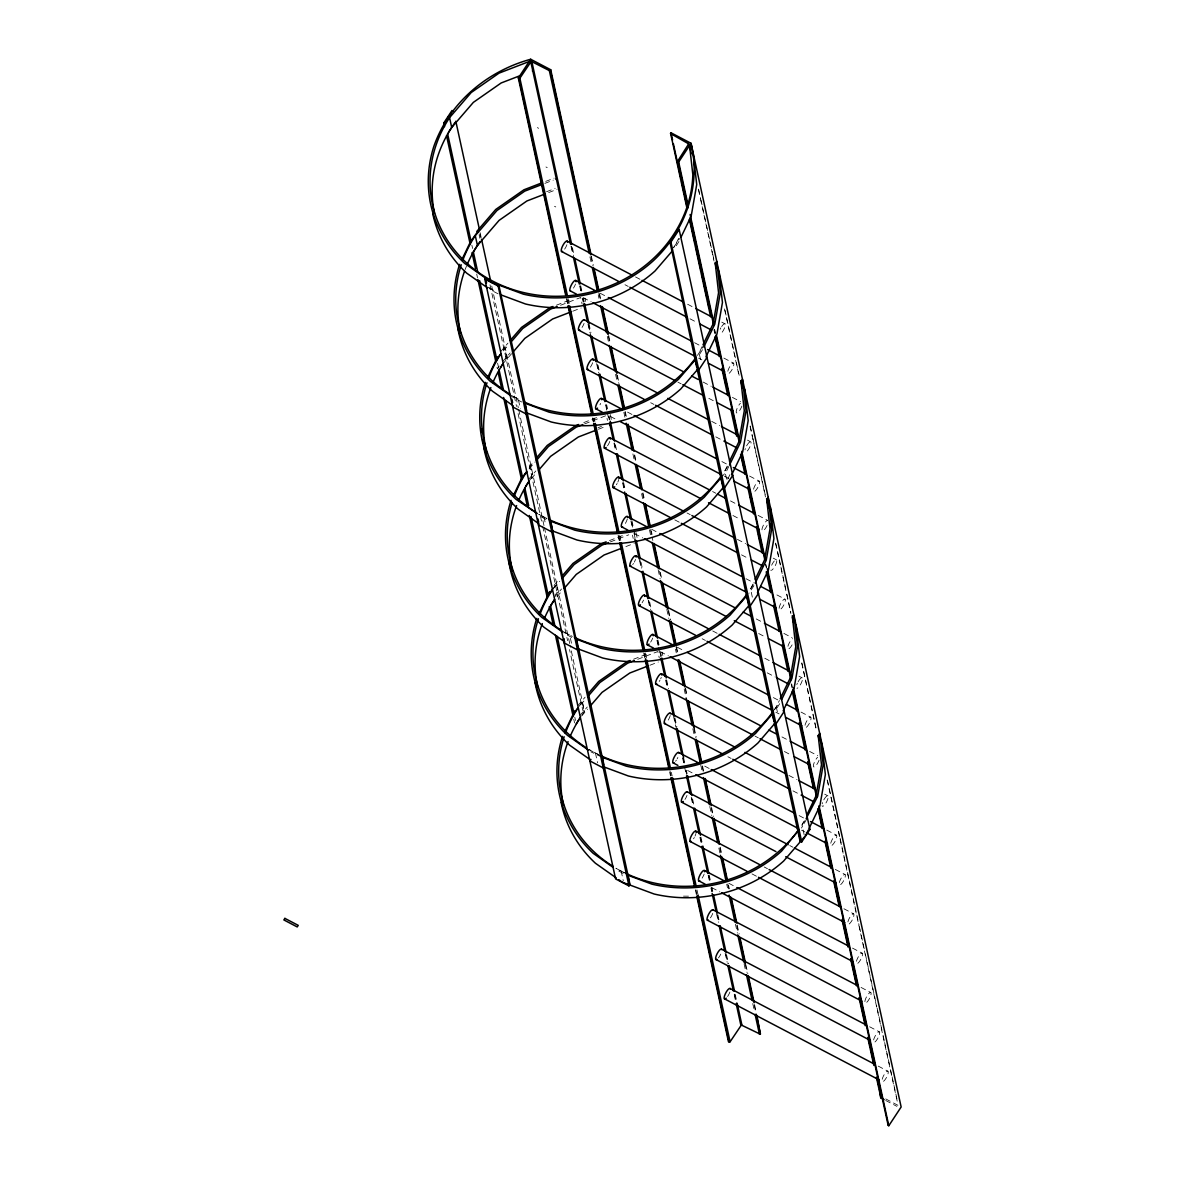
<?xml version="1.0" encoding="UTF-8"?>
<svg xmlns="http://www.w3.org/2000/svg" width="1185" height="1185" viewBox="0 0 1185 1185"><rect width="100%" height="100%" fill="white"/><g stroke="black" fill="none" stroke-linecap="round" stroke-linejoin="round"><path stroke-width="0.75" stroke-dasharray="5 3.75" d="M678.62 238.303L675.509 244.762A131.979 119.418 -12.3 0 1 673.465 247.769M678.916 241.518L674.976 247.858M702.201 346.479L699.091 352.937L700.883 361.129M702.498 349.679L698.558 356.033M726.612 479.14L724.82 470.949L727.16 466.09M728.879 466.342L726.286 471.719L722.302 476.355M727.738 479.155L730.078 474.311M752.342 597.151L750.549 588.945L753.66 582.487M753.956 585.701L749.024 593.196M774.235 709.948A131.979 119.418 -12.3 0 0 776.279 706.956L779.389 700.483M779.686 703.697L775.745 710.037M804.156 834.788L802.008 824.967L804.348 820.109M806.718 819.028L801.475 828.048M503.492 349.901L504.543 347.087L506.676 356.922M499.196 366.076L497.374 368.861L496.589 365.291M673.85 247.265L679.627 238.511M529.221 467.897L533.65 461.158M528.895 481.495L532.998 475.244L531.339 474.356M697.447 355.441L703.209 346.687M552.477 589.656L556.594 583.405L558.135 592.93M555.232 595.151L557.068 592.367L558.727 593.241L557.083 595.744M724.82 470.949L728.938 464.698M579.021 706.423L582.324 701.416L583.864 710.941M581.998 714.999L584.457 711.252L570.133 645.529M750.549 588.945L753.838 583.953M774.635 709.459L778.752 703.209M802.008 824.967L806.126 818.716M500.544 351.723L507.921 343.161M503.418 350.864L508.232 345.279M502.692 361.558L510.068 352.997M511.579 353.723L503.166 363.484L507.269 357.233L505.61 356.359M529.147 468.86L535.161 461.898M528.421 479.555L535.798 470.993M531.295 478.696L536.109 473.126M554.002 585.42L559.379 579.169M553.676 588.264L559.69 581.287M554.15 597.566L561.527 589.004M557.024 596.707L561.838 591.122M577.732 705.742L585.109 697.18M580.606 704.882L585.42 699.298M579.88 715.577L587.256 707.015M581.554 716.11L587.567 709.134M545.722 181.379L554.106 178.15M544.878 183.379L553.262 180.15M546.596 191.703L555.143 188.415M548.699 192.562L557.083 189.333M556.372 305.212L571.451 299.39M560.549 305.271L580.665 297.509L582.102 304.056M572.755 311.225L581.139 307.981M583.775 422.571L597.181 417.387M584.59 423.919L606.394 415.505L607.461 420.423M598.055 427.711L601.476 426.393M598.484 429.222L605.179 426.644M609.505 540.567L624.584 534.746M610.319 541.93L628.776 534.805M625.887 546.581L634.271 543.352M633.56 659.216L648.639 653.409M637.737 659.29L657.853 651.528L659.29 658.075M649.943 665.244L658.327 662M498.085 293.821L490.057 289.614M521.667 401.996L512.424 396.931M545.944 519.46L539.382 515.801M571.674 637.471L563.882 632.938M601.743 757.082L590.841 751.808M623.132 873.478L616.57 869.82M635.545 276.949L640.418 279.512M687.611 304.234L692.484 306.796M721.769 322.142L725.027 323.846M624.969 284.726L628.228 286.429M690.055 318.824L696.558 322.246M600.188 293.258L606.69 296.665M694.558 342.717L701.061 346.124M723.842 358.063L733.604 363.188A5.91 1.703 -62.3 0 1 730.478 371.942A5.91 1.703 -62.3 0 1 728.197 369.927A5.91 1.703 -62.3 0 1 733.604 363.188M583.109 297.613L591.241 301.879M698.632 358.166L701.89 359.87M703.135 382.059L711.267 386.325M732.419 397.405L740.551 401.671M677.924 382.148L681.168 383.851M708.837 398.353L713.711 400.915M489.301 288.029L494.649 290.829A131.979 119.418 -12.3 0 1 488.294 287.259M711.711 421.386L719.843 425.652M747.498 440.153L750.757 441.857A5.91 1.703 -62.3 0 1 749.231 448.182A5.91 1.703 -62.3 0 1 745.069 452.181M650.698 402.722L653.957 404.426M715.784 436.835L722.287 440.242M627.532 412.113L632.42 414.676M721.917 461.572L726.79 464.135M749.572 476.074L759.333 481.199A5.91 1.703 -62.3 0 1 756.208 489.938A5.91 1.703 -62.3 0 1 753.927 487.939A5.91 1.703 -62.3 0 1 759.333 481.199M610.468 416.483L615.341 419.031M724.361 476.177L729.249 478.725M712.585 491.538L715.844 493.241M730.493 500.914L735.367 503.477M758.148 515.416L767.91 520.526M511.55 395.509L518.245 399.004L520.378 408.84M732.937 515.505L739.44 518.911M687.004 512.957L690.248 514.66M737.44 539.397L745.572 543.663M773.227 558.15L776.486 559.868M674.798 519.874L679.686 522.437M741.514 554.847L748.016 558.254M651.646 529.265L658.149 532.687M746.017 578.724L754.149 582.99M776.93 594.929L785.062 599.195M634.567 533.635L642.7 537.901M756.223 618.925L761.096 621.473M783.878 633.412L792.01 637.678M538.627 514.216L546.64 518.408M758.667 633.516L765.169 636.923M712.733 630.968L717.606 633.531M764.799 658.253L769.672 660.815M798.957 676.161L802.215 677.864M702.157 638.745L705.416 640.448M767.243 672.843L775.375 677.109M677.376 647.277L683.878 650.683M773.375 697.595L778.249 700.142M801.03 712.081L810.792 717.206A5.91 1.703 -62.3 0 1 807.666 725.961A5.91 1.703 -62.3 0 1 805.385 723.946A5.91 1.703 -62.3 0 1 810.792 717.206M660.297 651.631L668.429 655.898M775.819 712.185L779.078 713.888M781.952 736.922L788.455 740.329M809.607 751.423L817.739 755.689M563.023 631.516L572.37 636.419M755.112 736.166L758.356 737.87M784.396 751.512L790.899 754.934M788.899 775.405L797.031 779.671M824.701 794.172L827.945 795.876M727.886 756.741L731.145 758.444M792.972 790.854L799.475 794.261M704.719 766.132L709.608 768.695M799.105 815.591L803.978 818.154M826.76 830.092L836.521 835.203A5.91 1.703 -62.3 0 1 833.396 843.957A5.91 1.703 -62.3 0 1 831.115 841.957A5.91 1.703 -62.3 0 1 836.521 835.203M584.457 711.252L582.798 710.378L569.541 649.587M687.655 770.502L692.529 773.05M801.549 830.196L804.808 831.9M789.773 845.557L793.032 847.26M835.336 869.435L845.098 874.545A5.91 1.703 -62.3 0 1 841.972 883.299A5.91 1.703 -62.3 0 1 839.691 881.284A5.91 1.703 -62.3 0 1 845.098 874.545M588.752 749.527L600.765 755.823M764.192 866.976L767.436 868.679M843.913 908.762L853.674 913.872A5.91 1.703 -62.3 0 1 850.549 922.626A5.91 1.703 -62.3 0 1 848.267 920.626A5.91 1.703 -62.3 0 1 853.674 913.872M751.986 873.893L756.874 876.456M728.834 883.284L736.966 887.55M852.489 948.104L862.25 953.214A5.91 1.703 -62.3 0 1 859.125 961.968A5.91 1.703 -62.3 0 1 856.844 959.954A5.91 1.703 -62.3 0 1 862.25 953.214M711.755 887.654L719.887 891.905M861.065 987.431L870.827 992.556M615.815 868.235L626.495 873.834M869.642 1026.773L879.403 1031.883A5.91 1.703 -62.3 0 1 876.278 1040.637A5.91 1.703 -62.3 0 1 873.997 1038.623A5.91 1.703 -62.3 0 1 879.403 1031.883M878.218 1066.1L887.98 1071.225A5.91 1.703 -62.3 0 1 884.854 1079.979A5.91 1.703 -62.3 0 1 882.573 1077.965A5.91 1.703 -62.3 0 1 887.98 1071.225M885.728 1098.91L898.067 1105.383M885.743 1100.495L896.897 1106.346M537.383 127.624L538.627 128.291M545.959 166.966L547.203 167.633M554.536 206.294L555.78 206.96M698.558 189.082L700.528 198.117M700.928 199.924L712.363 252.361M712.748 254.168L713.933 259.589M724.968 310.218L736.003 360.847M736.403 362.654L739.159 375.304M750.209 425.933L752.564 436.791M752.964 438.598L765.569 496.456M775.819 543.456L778.975 557.928M779.374 559.735L780.56 565.156M780.945 566.963L786.47 592.278M786.87 594.085L790.81 612.171M801.845 662.8L816.035 727.886M827.471 780.322L839.691 836.373M840.091 838.18L859.006 924.967M859.406 926.774L864.917 952.088M865.317 953.895L876.752 1006.332M877.137 1008.139L882.662 1033.453M883.062 1035.26L884.232 1040.682M884.632 1042.489L890.157 1067.803M890.542 1069.611L891.727 1075.047M892.127 1076.854L897.637 1102.168M698.469 189.585L713.992 260.996M724.494 308.915L739.233 376.712M750.105 426.452L765.48 496.959M775.494 543.056L790.869 613.578M801.756 663.304L816.346 730.212M827.145 779.923L897.712 1103.561M714.718 329.86L715.503 333.474M765.717 564.001L766.502 567.615M714.377 329.46L715.162 333.074M765.628 564.504L766.414 568.119M791.654 683.849L792.439 687.463M713.948 329.86L714.733 333.474M791.224 684.249L792.01 687.863M776.279 706.956L778.071 715.148M591.33 255.99L593.3 265.025M599.61 293.954L600.795 299.375M608.675 335.548L610.26 342.776M617.355 375.319L619.325 384.355M625.236 411.476L626.421 416.913M634.701 454.877L636.271 462.106M642.981 492.842L644.551 500.085M651.261 530.821L652.046 534.435M660.326 572.399L661.897 579.643M668.607 610.379L670.577 619.414M676.487 646.536L678.057 653.764M685.552 688.115L687.137 695.358M694.232 727.901L696.202 736.937M702.512 765.865L703.683 771.287M711.578 807.459L713.548 816.495M720.243 847.231L721.828 854.459M728.523 885.21L729.308 888.824M737.203 924.981L739.173 934.017M745.869 964.753L747.839 973.803M754.549 1004.539L756.119 1011.768M590.945 256.567L592.915 265.618M598.825 292.739L600.41 299.968M608.29 336.125L609.875 343.369M616.57 374.104L618.54 383.14M624.85 412.069L625.636 415.683M634.316 455.47L635.886 462.698M642.596 493.434L644.166 500.662M650.476 529.591L652.846 540.449M659.541 571.185L661.126 578.413M668.221 610.956L670.192 620.007M676.102 647.128L677.287 652.55M685.167 688.707L686.752 695.936M693.847 728.479L695.817 737.529M702.127 766.458L703.298 771.879M711.193 808.037L712.763 815.28M719.858 847.823L721.443 855.052M727.738 883.98L728.923 889.402M736.818 925.574L738.388 932.802M745.084 963.538L747.068 972.574M754.164 1005.117L755.734 1012.36M589.937 256.834L591.508 264.062M598.218 294.798L599.003 298.413M607.283 336.392L608.468 341.813M615.563 374.356L617.133 381.585M623.843 412.321L625.028 417.757M632.908 453.914L634.479 461.143M641.574 493.686L643.159 500.929M649.469 529.858L650.654 535.279M658.134 569.63L660.104 578.665M666.814 609.416L668.784 618.452M675.48 649.187L676.265 652.802M684.16 688.959L685.73 696.202M692.825 728.745L694.41 735.974M700.72 764.903L702.29 772.131M709.785 806.496L711.755 815.532M718.851 848.075L720.421 855.303M726.731 884.232L727.516 887.861M735.411 924.019L737.381 933.054M744.076 963.79L745.661 971.033M752.756 1003.576L754.327 1010.805M584.901 298.161L585.612 301.434M610.275 414.528L611.341 419.446M636.004 532.524L637.071 537.442M662.089 652.18L662.8 655.453M572.399 247.635L573.97 254.879M580.68 285.615L581.865 291.036M583.435 298.264L584.22 301.879M588.96 323.579L590.93 332.615M598.025 365.173L599.595 372.401M606.69 404.944L607.49 408.558M609.06 415.787L609.845 419.416M615.37 444.716L616.941 451.959M623.651 482.695L625.221 489.923M631.931 520.659L633.501 527.888M633.901 529.71L635.471 536.938M640.996 562.253L642.566 569.481M649.661 602.024L651.246 609.253M657.942 640.004L659.127 645.425M660.712 652.654L661.497 656.268M666.622 679.775L668.592 688.811M674.902 717.74L676.872 726.79M683.567 757.526L684.752 762.947M686.337 770.176L687.122 773.79M692.633 799.105L694.217 806.348M700.913 837.084L702.498 844.312M709.193 875.048L710.378 880.47M711.948 887.698L712.748 891.327M717.873 914.82L719.443 922.063M726.538 954.606L728.508 963.642M735.218 994.378L737.188 1003.428M571.525 246.584L573.496 255.605M580.176 286.252L581.361 291.658M582.857 298.546L583.568 301.82M588.619 324.927L590.574 333.948M597.255 364.595L599.225 373.601M605.905 404.248L607.09 409.654M608.586 416.542L609.297 419.816M614.348 442.938L615.919 450.137M622.984 482.591L624.569 489.805M631.635 522.259L632.82 527.666M633.96 532.909L635.027 537.827M639.678 559.142L641.648 568.148M648.713 600.602L650.683 609.608M657.364 640.27L658.549 645.677M660.045 652.55L660.756 655.838M666.192 680.723L667.762 687.937M674.443 718.554L676.398 727.56M683.078 758.178L684.249 763.584M685.834 770.783L686.619 774.397M691.714 797.801L693.284 805.015M700.365 837.439L701.935 844.638M708.6 875.256L709.785 880.662M711.356 887.876L712.141 891.476M717.251 914.894L718.821 922.093M725.887 954.517L727.857 963.524M734.522 994.141L736.492 1003.147M570.992 246.095L572.562 253.323M579.672 285.866L580.843 291.288M582.428 298.531L583.213 302.145M587.938 323.831L589.908 332.881M596.618 363.617L598.588 372.653M605.683 405.196L606.868 410.632M607.268 412.439L608.838 419.668M613.963 443.175L615.533 450.404M622.643 482.947L624.214 490.175M630.909 520.926L632.494 528.154M639.589 560.698L641.159 567.926M648.254 600.469L649.839 607.712M656.934 640.255L658.119 645.677M658.505 647.484L660.475 656.52M665.6 680.027L667.185 687.27M673.495 716.199L675.85 727.042M682.56 757.778L684.13 765.006M684.53 766.813L686.1 774.057M691.225 797.564L692.81 804.793M699.905 837.336L701.476 844.564M708.186 875.3L709.371 880.736M710.941 887.965L711.726 891.579M716.466 913.279L718.436 922.315M725.131 953.051L727.101 962.101M734.196 994.645L735.781 1001.873M632.479 535.161L633.19 538.434M568.074 298.664L569.644 305.893M594.085 417.994L594.885 421.608M619.711 535.516L620.896 540.952M645.336 653.053L646.521 658.475M671.362 772.383L672.147 775.997M696.987 889.905L698.172 895.327M567.052 298.916L568.237 304.338M593.078 418.261L593.863 421.875M618.703 535.783L619.888 541.204M644.329 653.305L645.114 656.92M669.955 770.828L671.14 776.264M695.965 890.172L696.765 893.786M566.43 298.59L568.015 305.819M592.456 417.92L593.241 421.549M618.081 535.457L619.266 540.878M643.707 652.979L644.877 658.401M669.718 772.309L670.503 775.923M695.343 889.831L696.528 895.267M543.974 517.015L545.752 525.207M571.481 643.218L569.704 635.012A131.979 119.418 -12.3 0 1 564.904 632.375M595.433 753.023L597.566 762.859M621.162 871.034L623.295 880.87M480.118 232.675L481.184 237.593M491.76 286.103L518.275 407.714M518.674 409.521L544.019 525.71M544.404 527.518L569.748 643.722M479.881 233.993L480.592 237.281M530.273 465.098L532.406 474.933M479.095 234.748L479.881 238.348M490.012 284.844L516.527 406.425M518.082 413.565L542.256 524.422M542.641 526.214L567.585 640.641M471.882 245.177L472.593 248.45M497.611 363.173L498.692 368.091M574.799 717.192L575.51 720.48M476.711 274.09L477.496 277.675M573.777 719.295L574.562 722.88M729.871 992.082A5.91 1.703 -62.3 0 1 727.027 997.252M720.747 954.118A5.91 1.703 -62.3 0 1 718.451 957.924M704.142 874.086A5.91 1.703 -62.3 0 1 702.112 878.115M712.718 913.413A5.91 1.703 -62.3 0 1 709.874 918.582M677.864 757.437A5.91 1.703 -62.3 0 1 677.168 758.815M676.383 760.118A5.91 1.703 -62.3 0 1 675.568 761.244M670.221 715.488A5.91 1.703 -62.3 0 1 667.807 720.776M686.989 795.416A5.91 1.703 -62.3 0 1 684.96 799.445M695.95 833.499A5.91 1.703 -62.3 0 1 695.017 836.106M694.321 837.484A5.91 1.703 -62.3 0 1 693.536 838.787M592.648 362.728A5.91 1.703 -62.3 0 1 589.804 367.898M584.072 323.386A5.91 1.703 -62.3 0 1 582.042 327.43M566.919 244.717A5.91 1.703 -62.3 0 1 564.075 249.887M575.495 284.059A5.91 1.703 -62.3 0 1 573.466 288.088M627.339 518.808A5.91 1.703 -62.3 0 1 624.925 524.096M618.763 479.481A5.91 1.703 -62.3 0 1 617.815 482.088M617.133 483.465A5.91 1.703 -62.3 0 1 616.348 484.769M600.662 403.418A5.91 1.703 -62.3 0 1 599.98 404.796M609.801 441.398A5.91 1.703 -62.3 0 1 606.957 446.567M643.544 600.099A5.91 1.703 -62.3 0 1 642.077 602.78M635.53 559.409A5.91 1.703 -62.3 0 1 634.286 562.134M633.501 563.438A5.91 1.703 -62.3 0 1 632.686 564.564M652.683 638.078A5.91 1.703 -62.3 0 1 650.654 642.107M661.26 677.405A5.91 1.703 -62.3 0 1 660.712 678.768M660.015 680.146A5.91 1.703 -62.3 0 1 659.23 681.449M864.872 1001.606A5.91 1.703 -62.3 0 1 869.316 993.015A5.91 1.703 -62.3 0 1 870.19 997.044A5.91 1.703 -62.3 0 1 865.139 1002.88M823.782 799.875A5.91 1.703 -62.3 0 1 828.048 795.994A5.91 1.703 -62.3 0 1 825.901 803.074A5.91 1.703 -62.3 0 1 822.02 805.726M822.168 803.874A5.91 1.703 -62.3 0 1 822.538 802.615M779.108 608.26A5.91 1.703 -62.3 0 1 783.789 599.462A5.91 1.703 -62.3 0 1 784.011 604.617A5.91 1.703 -62.3 0 1 779.137 609.046M771.642 565.245A5.91 1.703 -62.3 0 1 775.864 559.779A5.91 1.703 -62.3 0 1 776.042 563.897A5.91 1.703 -62.3 0 1 771.835 570.089M771.242 570.311A5.91 1.703 -62.3 0 1 770.798 570.192M767.08 525.473A5.91 1.703 -62.3 0 1 762.666 530.984A5.91 1.703 -62.3 0 1 763.066 525.903A5.91 1.703 -62.3 0 1 767.48 520.408M798.053 681.879A5.91 1.703 -62.3 0 1 802.097 677.79A5.91 1.703 -62.3 0 1 801.164 683.286A5.91 1.703 -62.3 0 1 796.972 688.322M796.809 684.604A5.91 1.703 -62.3 0 1 797.372 683.241M792.113 644.862A5.91 1.703 -62.3 0 1 787.684 647.588A5.91 1.703 -62.3 0 1 792.602 638.641M819.087 760.133A5.91 1.703 -62.3 0 1 814.954 766.606A5.91 1.703 -62.3 0 1 813.695 764.132A5.91 1.703 -62.3 0 1 817.606 757.23M746.594 445.856A5.91 1.703 -62.3 0 1 750.757 441.857M744.98 449.856A5.91 1.703 -62.3 0 1 745.35 448.597M741.899 406.114A5.91 1.703 -62.3 0 1 737.766 412.587A5.91 1.703 -62.3 0 1 736.507 410.114A5.91 1.703 -62.3 0 1 740.418 403.211M721.65 326.556A5.91 1.703 -62.3 0 1 725.131 326.186A5.91 1.703 -62.3 0 1 719.784 334.303M720.184 329.237A5.91 1.703 -62.3 0 1 720.865 327.86M624.243 872.59A131.979 119.418 -12.3 0 1 616.363 868.383M688.485 896.156A131.979 119.418 -12.3 0 1 683.093 896.127M598.514 754.593A131.979 119.418 -12.3 0 1 589.063 749.453M547.055 518.571A131.979 119.418 -12.3 0 1 539.175 514.379M465.142 269.558A131.979 119.418 -12.3 0 1 466.446 266.24M518.245 399.004A131.979 119.418 -12.3 0 1 511.876 395.434"/><path stroke-width="1.5" d="M590.945 254.182L550.729 69.752L530.687 59.25C486.917 71.189 448.982 103.021 433.858 146.347A133.727 120.989 -12.3 0 0 464.639 263.381L491.597 282.385L523.326 294.147A133.727 120.989 -12.3 0 0 652.891 261.144C684.96 231.593 701.49 186.223 691.018 143.281L670.977 132.779L670.517 133.52L688.707 143.874L677.701 161.13L678.679 162.034L687.744 203.627M461.943 259.471L470.578 241.577L479.407 229.386L455.81 121.225M487.672 377.482L497.596 356.907M513.401 495.493L522.037 477.599L526.747 471.66A131.979 119.418 -12.3 0 0 514.468 495.745M681.005 237.207L691.196 216.055L696.721 184.534L693.166 153.117M539.131 613.489L549.707 591.567M702.986 344.85L713.118 323.831L718.569 292.725L715.162 262.552M703.801 346.998L714.777 324.231L720.302 292.71L716.747 261.293L715.281 263.529L716.347 268.447M564.86 731.5L574.784 710.926M729.501 461.246L738.847 441.842L744.298 410.736L740.892 380.563M729.53 465.009L740.506 442.227L746.032 410.706L742.477 379.289L741.01 381.54L742.432 388.102M755.23 579.243L764.577 559.853L770.028 528.732L766.621 498.574M755.26 583.005L766.236 560.238L771.761 528.717L768.206 497.3L766.739 499.552L768.517 507.743M758.193 591.211L768.384 570.074L773.909 538.553L770.354 507.136M780.174 698.869L790.306 677.85L795.757 646.743L792.261 615.741M781.774 699.387L791.965 678.25L797.49 646.714L793.935 615.311L792.469 617.548L793.535 622.466M783.137 710.852L794.113 688.085L799.638 656.549L796.083 625.132M806.689 815.265L816.035 795.861L821.486 764.74L818.198 735.559L819.664 733.308L823.219 764.725L817.694 796.246L806.126 818.716M808.214 830.196L805.622 835.573L783.685 861.006A133.727 120.989 -12.3 0 1 654.12 894.008L622.392 882.247L618.703 879.64M887.935 1124.506L888.794 1125.75L901.148 1106.997L691.018 143.281L678.679 162.034M444.553 126.617L443.768 123.018L452.003 110.516L453.085 111.079M448.404 132.468L454.996 122.47M565.645 294.976L518.334 78.003L530.687 59.25M518.334 78.003L519.859 78.21L531.236 61.353L549.336 70.596L550.729 69.752M479.895 241.725L473.319 251.724L477.644 271.558M590.885 759.363L589.863 760.918L603.224 767.924L604.246 766.354L629.976 884.365L628.954 885.921L615.593 878.929L484.798 279.067L485.465 278.06M628.954 885.921L498.159 286.059L498.826 285.052L500.974 294.887L525.473 303.982A133.727 120.989 -12.3 0 0 655.038 270.98L671.984 251.324L669.836 241.503L670.917 242.066L801.712 841.928L800.038 841.054L774.309 723.043L775.982 723.917L784.203 711.415M500.974 294.887L526.703 410.706M496.308 359.588L501.018 353.648A131.979 119.418 -12.3 0 0 488.738 377.734M500.692 367.231L503.166 363.484A131.979 119.418 -12.3 0 0 492.871 382.577M513.342 405.892L512.675 406.899L526.036 413.906L527.058 412.336L578.161 648.906L602.661 658.001A133.727 120.989 -12.3 0 0 732.226 624.984L749.172 605.342L746.432 595.196M694.973 359.188L697.713 369.335L680.768 388.976A133.727 120.989 -12.3 0 1 551.203 421.978L526.703 412.898L524.925 402.515M670.917 242.066L679.153 229.564L678.072 228.986M525.592 486.487L528.895 481.495A131.979 119.418 -12.3 0 0 518.6 500.588M537.294 513.505L516.097 499.403A133.727 120.989 -12.3 0 1 485.317 382.355M720.702 477.2L723.442 487.346L706.497 506.987A133.727 120.989 -12.3 0 1 576.932 539.99L552.432 530.91L550.655 520.511M552.788 530.347L551.766 531.917L538.405 524.911M547.766 595.596L552.477 589.656A131.979 119.418 -12.3 0 0 540.197 613.741M564.075 638.626L564.134 642.907L577.495 649.913L578.517 648.358M573.496 713.607L578.206 707.667A131.979 119.418 -12.3 0 0 565.304 733.426M576.236 723.754L580.354 717.503A131.979 119.418 -12.3 0 0 570.059 736.596M772.161 713.207L774.901 723.354L757.956 742.995A133.727 120.989 -12.3 0 1 628.391 775.997L603.891 766.917L602.113 756.519M629.62 884.914L627.843 874.53M801.712 841.928L809.933 829.426L679.153 229.564M696.928 897.075L728.464 1041.719L730.093 1041.793L741.366 1025.055L760.34 1034.194L756.904 1015.382M434.465 213.359A131.979 119.418 -12.3 0 1 451.707 127.476L473.363 102.369L501.166 82.965L521.296 75.203M519.859 78.21L567.289 295.05M476.814 231.401L495.76 209.434L523.933 189.793L542.375 182.668M463.009 259.737A131.979 119.418 -12.3 0 1 475.289 235.637L496.945 210.545L524.748 191.14L541.515 184.682M467.142 264.581A131.979 119.418 -12.3 0 1 477.436 245.473L499.092 220.38L526.895 200.976L545.337 193.866M510.187 340.539L521.489 327.445L549.662 307.789L553.01 306.5M511.846 341.102L522.674 328.541L550.477 309.152L557.187 306.56M513.994 350.938L524.822 338.377L552.625 318.987L571.066 311.862M535.916 458.551L547.218 445.442L575.392 425.8L578.739 424.497M536.375 460.491L548.403 446.552L576.206 427.148L582.916 424.571M538.508 470.326L550.551 456.388L578.354 436.984L595.122 430.525M695.565 359.499L678.62 379.141A133.727 120.989 -12.3 0 1 549.055 412.143L524.555 403.063M562.771 575.243L572.947 563.453L601.121 543.797L606.142 541.856M562.105 578.502L574.133 564.564L601.936 545.159L608.646 542.567M564.238 588.338L576.28 574.384L604.083 554.995L620.851 548.522M721.295 477.511L704.349 497.152A133.727 120.989 -12.3 0 1 574.784 530.154L550.284 521.074M588.501 693.24L598.677 681.464L626.85 661.808L630.198 660.519M587.834 696.513L599.862 682.56L627.665 663.17L634.375 660.578M591.182 704.942L602.01 692.395L629.813 673.006L648.254 665.881M747.024 595.507L730.078 615.163A133.727 120.989 -12.3 0 1 600.514 648.165L576.014 639.07M772.753 713.518L755.808 733.159A133.727 120.989 -12.3 0 1 626.243 766.162L601.743 757.082M797.89 831.218L781.537 851.171A133.727 120.989 -12.3 0 1 651.972 884.173L627.472 875.093M529.206 61.502L499.018 73.144L471.215 92.534L449.559 117.641L451.707 127.476M532.361 70.937L533.235 70.611M555.943 179.113L556.817 178.772M609.549 424.956L610.423 424.615M448.078 116.871L449.559 117.641A131.979 119.418 -12.3 0 0 523.814 292.606A131.979 119.418 -12.3 0 0 692.84 174.713L689.551 145.533L691.329 153.724M443.768 123.018L444.849 123.581M671.984 251.324L696.765 367.38M567.2 241.133L632.286 275.246M642.048 280.356L682.723 301.686M695.743 308.5L712.007 317.032M561.512 251.457L618.466 281.304M629.857 287.274L686.796 317.121M699.817 323.949L711.207 329.919M575.777 280.46L595.3 290.695M608.32 297.524L691.299 341.013M707.578 349.545L720.584 356.359M570.089 290.799L576.591 294.206M592.87 302.738L695.373 356.463M708.393 363.277L724.672 371.809M584.353 319.802L683.612 371.823M691.744 376.089L698.246 379.496M712.896 387.169L729.16 395.701M484.798 279.067L498.159 286.059M578.665 330.126L674.665 380.444M682.797 384.71L703.949 395.79M716.969 402.619L733.248 411.151M592.93 359.144L658.016 393.242M667.777 398.367L708.452 419.683M721.472 426.511L737.737 435.028M587.242 369.468L644.196 399.315M655.586 405.285L712.526 435.132M723.917 441.101L736.937 447.93M601.506 398.471L622.658 409.566M634.049 415.535L717.029 459.025M733.308 467.542L746.313 474.37M595.818 408.81L602.321 412.217M620.229 421.593L721.102 474.474M734.122 481.288L748.772 488.961M722.85 487.035L724.509 487.909L732.745 475.407L731.678 474.844L742.654 452.063L748.179 420.542L744.624 389.124M610.082 437.813L709.341 489.835M717.473 494.086L725.605 498.352M738.625 505.18L754.889 513.697M604.394 448.137L700.394 498.455M708.526 502.721L729.679 513.801M742.699 520.63L758.978 529.147M618.659 477.14L683.745 511.253M691.877 515.519L734.182 537.694M747.202 544.508L763.466 553.039M612.971 487.479L671.554 518.171M681.316 523.296L738.255 553.143M751.275 559.957L762.666 565.926M627.235 516.482L646.758 526.718M659.778 533.531L741.129 576.177M760.651 586.412L770.428 591.522M757.408 592.841L758.474 593.404L750.238 605.905L748.579 605.031M621.547 526.807L628.05 530.213M644.329 538.745L746.831 592.47M759.852 599.299L776.131 607.816M635.812 555.809L735.07 607.831M743.202 612.097L751.334 616.363M764.355 623.177L780.619 631.709M630.124 566.149L726.124 616.452M734.256 620.718L755.408 631.812M768.428 638.626L783.078 646.299M644.388 595.151L707.845 628.405M719.236 634.375L759.911 655.69M772.931 662.519L789.195 671.051M638.7 605.476L695.654 635.323M707.045 641.292L763.984 671.14M777.004 677.968L788.395 683.938M652.965 634.479L674.117 645.573M687.137 652.387L768.487 695.032M786.381 704.408L797.772 710.378M647.277 644.818L653.779 648.225M670.058 656.757L772.561 710.482M785.581 717.295L801.86 725.827M661.541 673.821L760.8 725.842M768.932 730.108L777.064 734.359M790.084 741.188L806.348 749.72M655.853 684.145L751.853 734.463M759.985 738.729L779.508 748.964M794.157 756.637L810.436 765.169M670.117 713.148L735.204 747.261M744.965 752.386L785.64 773.701M798.66 780.53L813.31 788.203M664.429 723.487L723.013 754.178M732.774 759.304L789.714 789.151M801.104 795.12L814.125 801.934M678.694 752.49L698.217 762.725M711.237 769.539L794.217 813.043M810.496 821.56L823.501 828.389M809.933 829.426L808.866 828.848L819.842 806.081L825.367 774.56L821.812 743.143M673.006 762.814L677.894 765.377M695.788 774.753L798.29 828.478M806.437 832.744L827.589 843.838M687.27 791.832L788.158 844.698M794.661 848.104L832.077 867.716M681.582 802.156L775.953 851.615M785.714 856.74L836.166 883.166M695.847 831.159L759.304 864.413M769.065 869.538L840.654 907.058M690.159 841.483L747.113 871.331M758.504 877.3L844.742 922.508M704.423 870.501L723.946 880.722M736.966 887.55L849.23 946.385M698.735 880.825L705.238 884.232M721.517 892.764L853.319 961.835M713 909.828L857.807 985.727M707.312 920.167L861.895 1001.177M721.576 949.17L866.383 1025.069M715.888 959.494L870.471 1040.504M730.153 988.497L874.96 1064.397M724.465 998.837L879.048 1079.846M879.522 1089.252L880.692 1097.754L884.143 1099.665M487.613 287.896L466.786 273.217A133.727 120.989 -12.3 0 1 432.821 214.026M511.194 396.057L490.368 381.392A133.727 120.989 -12.3 0 1 459.587 264.359M511.846 404.84L492.516 391.228A133.727 120.989 -12.3 0 1 457.884 328.571M539.071 523.903L518.245 509.224A133.727 120.989 -12.3 0 1 483.939 448.315M562.653 632.079L541.826 617.4A133.727 120.989 -12.3 0 1 511.061 500.366M564.801 641.9L543.974 627.235A133.727 120.989 -12.3 0 1 508.765 561.097M588.382 750.075L567.556 735.411A133.727 120.989 -12.3 0 1 536.79 618.377M590.53 759.911L569.704 745.246A133.727 120.989 -12.3 0 1 535.072 682.59M612.615 867.035L593.285 853.407A133.727 120.989 -12.3 0 1 562.519 736.374M616.259 877.922L595.433 863.243A133.727 120.989 -12.3 0 1 561.127 802.319M818.198 735.559L819.265 740.477M688.366 143.474L689.166 147.088M690.1 214.47L714.155 324.764M716.525 335.607L739.781 442.286M741.751 451.337L765.006 558.017M767.376 568.859L791.032 677.346M793.387 688.189L817.043 796.676M819.013 805.711L888.794 1125.75M677.805 160.79L688.055 207.805M690.262 217.759L713.681 325.327M715.888 335.281L739.159 441.961M741.514 452.818L764.932 560.386M767.302 571.229L790.943 679.716M793.165 689.67L816.569 797.238M818.791 807.192L888.172 1125.424M670.977 132.779L672.562 140.008M673.347 143.622L678.472 167.129M679.257 170.744L680.842 177.987M681.627 181.601L684.382 194.251M685.167 197.865L686.752 205.109M689.907 219.566L692.662 232.23M693.447 235.845L695.032 243.073M695.817 246.687L698.572 259.337M699.372 262.966L700.942 270.195M701.727 273.809L703.312 281.038M704.097 284.652L706.852 297.316M707.638 300.931L709.222 308.159M715.918 338.895L717.503 346.139M722.628 369.631L723.413 373.26M724.198 376.874L725.783 384.103M741.943 458.24L743.513 465.468M750.224 496.204L751.794 503.432M758.504 534.168L760.074 541.412M809.355 767.421L813.695 787.314M818.82 810.807L821.975 825.278M825.915 843.365L830.255 863.243M834.196 881.329L839.706 906.644M842.476 919.293L847.986 944.608M851.141 959.08L856.266 982.587M860.206 1000.658L864.546 1020.552M868.487 1038.638L870.457 1047.673M871.242 1051.288L874.012 1063.952M877.167 1078.409L878.737 1085.638M670.591 133.357L687.004 208.412M689.359 219.255L710.659 316.899M714.985 336.792L719.325 356.67M721.843 368.416L727.753 395.538M730.76 409.106L736.67 436.228M740.61 454.314L744.95 474.193M747.705 486.857L753.63 513.979M756.385 526.629L762.059 552.847M766.236 571.837L770.724 592.618M773.494 605.283L779.241 631.501M782.159 645.055L787.921 671.288M792.261 691.166L796.587 711.059M799.12 722.806L805.03 749.927M807.637 761.688L813.547 788.81M817.887 808.703L822.212 828.582M824.982 841.246L830.892 868.368M833.647 881.018L839.173 906.332M842.091 919.886L848.001 947.008M850.608 958.769L856.518 985.89M859.036 997.637L865.183 1025.662M867.701 1037.408L873.863 1065.448M876.382 1077.195L880.959 1097.991M798.483 831.529L800.63 841.365M773.953 721.398L697.121 369.024L698.78 369.898L707.015 357.396L705.949 356.833L716.925 334.066L722.45 302.531L718.895 271.128M594.1 268.639L598.825 290.34M602.365 306.619L608.29 333.74M611.045 346.39L616.955 373.512M619.725 386.177L624.451 407.862M627.991 424.141L633.916 451.263M637.071 465.72L642.196 489.227M645.336 503.699L650.076 525.399M654.016 543.471L659.541 568.785M662.682 583.257L668.207 608.572M670.962 621.221L676.087 644.729M679.642 660.993L685.167 686.308M688.307 700.779L694.232 727.901M696.987 740.551L701.713 762.251M705.268 778.53L711.178 805.652M713.933 818.302L719.458 843.616M722.613 858.088L727.338 879.774M731.278 897.86L736.803 923.174M739.958 937.631L745.483 962.946M748.239 975.611L754.149 1002.732M550.344 70.345L590.56 254.76M593.315 267.425L598.04 289.125M601.98 307.196L607.905 334.318M610.66 346.983L616.185 372.297M618.94 384.947L624.065 408.455M627.606 424.719L633.131 450.033M636.286 464.505L641.796 489.82M644.951 504.277L649.691 525.977M653.631 544.063L658.756 567.571M661.911 582.028L667.822 609.149M670.577 621.814L675.317 643.499M678.857 659.778L684.767 686.9M687.922 701.357L693.447 726.672M696.202 739.336L701.327 762.844M704.882 779.108L710.393 804.422M713.548 818.894L719.073 844.209M721.828 856.859L726.953 880.366M730.508 896.645L736.018 921.945M739.173 936.417L745.084 963.538M747.853 976.188L753.364 1001.503M756.134 1014.167L760.459 1034.046M549.336 70.596L589.152 253.22M592.307 267.677L597.433 291.184M600.573 305.656L606.498 332.778M609.253 345.427L614.778 370.742M617.933 385.199L623.043 408.707M626.198 423.178L632.123 450.3M635.279 464.757L640.404 488.264M643.544 502.736L648.669 526.244M652.224 542.508L657.749 567.822M660.504 580.487L666.414 607.594M669.169 620.259L674.295 643.766M677.85 660.03L683.375 685.345M686.13 698.009L692.04 725.131M695.195 739.588L700.32 763.096M703.475 777.567L709.385 804.689M712.141 817.339L717.666 842.654M720.421 855.303L725.946 880.618M729.101 895.09L735.011 922.211M737.766 934.861L743.691 961.983M746.446 974.648L751.957 999.962M755.112 1014.419L759.452 1034.312M531.798 61.413L571.614 244.021M574.769 258.493L580.28 283.808M584.62 303.686L588.96 323.579M591.715 336.244L597.24 361.543M599.995 374.208L605.905 401.33M610.245 421.223L614.585 441.101M617.341 453.766L623.251 480.888M626.021 493.538L631.531 518.852M636.271 540.553L640.211 558.639M642.966 571.288L648.876 598.41M651.631 611.06L657.557 638.182M661.882 658.075L666.222 677.968M668.992 690.618L674.502 715.933M677.257 728.597L683.567 757.526M687.507 775.597L691.847 795.49M694.603 808.155L700.528 835.277M702.883 846.12L708.808 873.241M713.533 894.942L717.473 913.013M720.228 925.678L726.153 952.799M728.908 965.449L734.433 990.764M737.188 1003.428L741.914 1025.114M530.776 61.664L570.592 244.288M573.362 256.938L579.272 284.059M583.612 303.952L587.553 322.024M590.308 334.688L596.218 361.81M598.988 374.46L604.898 401.582M609.623 423.282L613.178 439.561M616.333 454.018L621.844 479.333M624.614 491.997L630.524 519.119M634.864 538.997L639.189 558.89M641.959 571.54L647.869 598.662M650.624 611.327L656.149 636.641M660.875 658.342L664.815 676.413M667.97 690.885L673.095 714.392M676.25 728.849L681.775 754.164M686.5 775.864L690.44 793.935M693.595 808.407L699.12 833.722M701.875 846.371L707.786 873.493M712.126 893.386L716.066 911.472M719.221 925.929L724.746 951.244M727.901 965.716L733.411 991.03M736.166 1003.68L740.906 1025.38M569.644 305.893L593.3 414.38M595.27 423.415L618.925 531.902M621.295 542.76L644.551 649.439M646.921 660.282L670.177 766.962M672.547 777.804L696.202 886.291M698.172 895.327L730.093 1041.793M518.956 78.329L566.267 295.302M568.637 306.16L592.293 414.632M594.263 423.682L617.918 532.169M620.273 543.011L643.544 649.691M645.514 658.727L669.169 767.213M671.525 778.071L695.18 886.543M697.15 895.593L729.086 1042.045M568.015 305.819L591.67 414.306M593.641 423.356L617.281 531.843M619.651 542.686L642.907 649.365M645.277 660.208L668.933 768.695M670.903 777.73L694.558 886.217M576.74 640.152L603.891 764.725M481.54 239.222L490.59 280.697M485.82 279.69L486.531 282.978M511.905 399.345L512.616 402.619M537.99 518.986L538.701 522.259M475.289 235.637L477.436 245.473M447.589 133.727L471.171 241.903M479.599 280.578L496.9 359.899M499.048 369.735L503.373 389.569M505.728 400.382L522.629 477.91M524.777 487.746L528.703 505.773M531.058 516.586L548.359 595.907M554.832 625.576L550.507 605.742L554.624 599.491A131.979 119.418 -12.3 0 0 544.33 618.6M557.187 636.389L574.088 713.918M446.523 135.623L470.075 243.651M472.03 252.642L475.541 268.728M477.881 279.467L495.819 361.706M498.159 372.431L501.655 388.532M503.61 397.464L521.548 479.718M523.889 490.442L527.384 506.528M529.34 515.475L547.277 597.714M549.218 606.661L553.114 624.539M555.454 635.264L573.007 715.725M770.531 523.977L770.931 527.621M726.227 998.14A5.91 1.703 -62.3 0 1 725.294 993.874A5.91 1.703 -62.3 0 1 730.39 988.971M716.925 959.391A5.91 1.703 -62.3 0 1 717.058 953.851A5.91 1.703 -62.3 0 1 721.813 949.644M699.772 880.722A5.91 1.703 -62.3 0 1 700.261 874.5A5.91 1.703 -62.3 0 1 704.705 871.775M708.349 920.049A5.91 1.703 -62.3 0 1 708.482 914.524A5.91 1.703 -62.3 0 1 713.237 910.302M674.043 762.71A5.91 1.703 -62.3 0 1 674.176 757.171A5.91 1.703 -62.3 0 1 678.931 752.964M665.466 723.368A5.91 1.703 -62.3 0 1 665.6 717.843A5.91 1.703 -62.3 0 1 670.355 713.637M683.345 801.46A5.91 1.703 -62.3 0 1 682.412 797.209A5.91 1.703 -62.3 0 1 687.507 792.306M691.196 841.38A5.91 1.703 -62.3 0 1 691.684 835.158A5.91 1.703 -62.3 0 1 696.128 832.433M588.278 369.35A5.91 1.703 -62.3 0 1 588.767 363.143A5.91 1.703 -62.3 0 1 593.211 360.403M579.702 330.022A5.91 1.703 -62.3 0 1 579.835 324.497A5.91 1.703 -62.3 0 1 584.59 320.276M562.549 251.353A5.91 1.703 -62.3 0 1 563.038 245.132A5.91 1.703 -62.3 0 1 567.482 242.407M570.533 290.918A5.91 1.703 -62.3 0 1 572 283.808A5.91 1.703 -62.3 0 1 576.058 281.734M622.584 526.703A5.91 1.703 -62.3 0 1 622.717 521.163A5.91 1.703 -62.3 0 1 627.472 516.956M614.734 486.783A5.91 1.703 -62.3 0 1 612.793 485.524A5.91 1.703 -62.3 0 1 616.363 478.399A5.91 1.703 -62.3 0 1 618.94 478.414M597.581 408.114A5.91 1.703 -62.3 0 1 595.64 406.855A5.91 1.703 -62.3 0 1 599.21 399.73A5.91 1.703 -62.3 0 1 601.787 399.745M606.157 447.441A5.91 1.703 -62.3 0 1 604.217 446.182A5.91 1.703 -62.3 0 1 607.786 439.057A5.91 1.703 -62.3 0 1 610.364 439.087M640.463 604.794A5.91 1.703 -62.3 0 1 638.522 603.52A5.91 1.703 -62.3 0 1 642.092 596.396A5.91 1.703 -62.3 0 1 644.67 596.425M631.161 566.03A5.91 1.703 -62.3 0 1 631.649 559.824A5.91 1.703 -62.3 0 1 636.093 557.083M649.039 644.122A5.91 1.703 -62.3 0 1 647.099 642.862A5.91 1.703 -62.3 0 1 650.669 635.738A5.91 1.703 -62.3 0 1 653.246 635.752M656.89 684.041A5.91 1.703 -62.3 0 1 657.379 677.82A5.91 1.703 -62.3 0 1 661.822 675.094M798.912 829.441A131.979 119.418 -12.3 0 1 625.813 873.345M613.237 866.502A131.979 119.418 -12.3 0 1 564.164 736.774M563.497 805.178A131.979 119.418 -12.3 0 1 568.059 741.588M773.183 711.444A131.979 119.418 -12.3 0 1 601.669 756.074M585.953 747.528A131.979 119.418 -12.3 0 1 538.434 618.763M537.768 687.167A131.979 119.418 -12.3 0 1 542.33 623.577M512.453 570.948A131.979 119.418 -12.3 0 1 516.601 505.58M747.454 593.433A131.979 119.418 -12.3 0 1 574.355 637.337M561.779 630.494A131.979 119.418 -12.3 0 1 512.187 502.44M483.036 443.086A133.727 120.989 -12.3 0 1 482.591 439.576M482.014 432.51A133.727 120.989 -12.3 0 1 481.91 428.985M721.724 475.422A131.979 119.418 -12.3 0 1 548.625 519.326M536.05 512.498A131.979 119.418 -12.3 0 1 486.976 382.755M486.724 452.937A131.979 119.418 -12.3 0 1 490.871 387.569M460.58 333.148A131.979 119.418 -12.3 0 1 464.535 271.232M695.995 357.426A131.979 119.418 -12.3 0 1 524.466 402.056M510.32 394.486A131.979 119.418 -12.3 0 1 461.246 264.744M284.889 918.375L283.852 919.93L297.213 926.937L298.25 925.366L284.889 918.375"/></g></svg>
